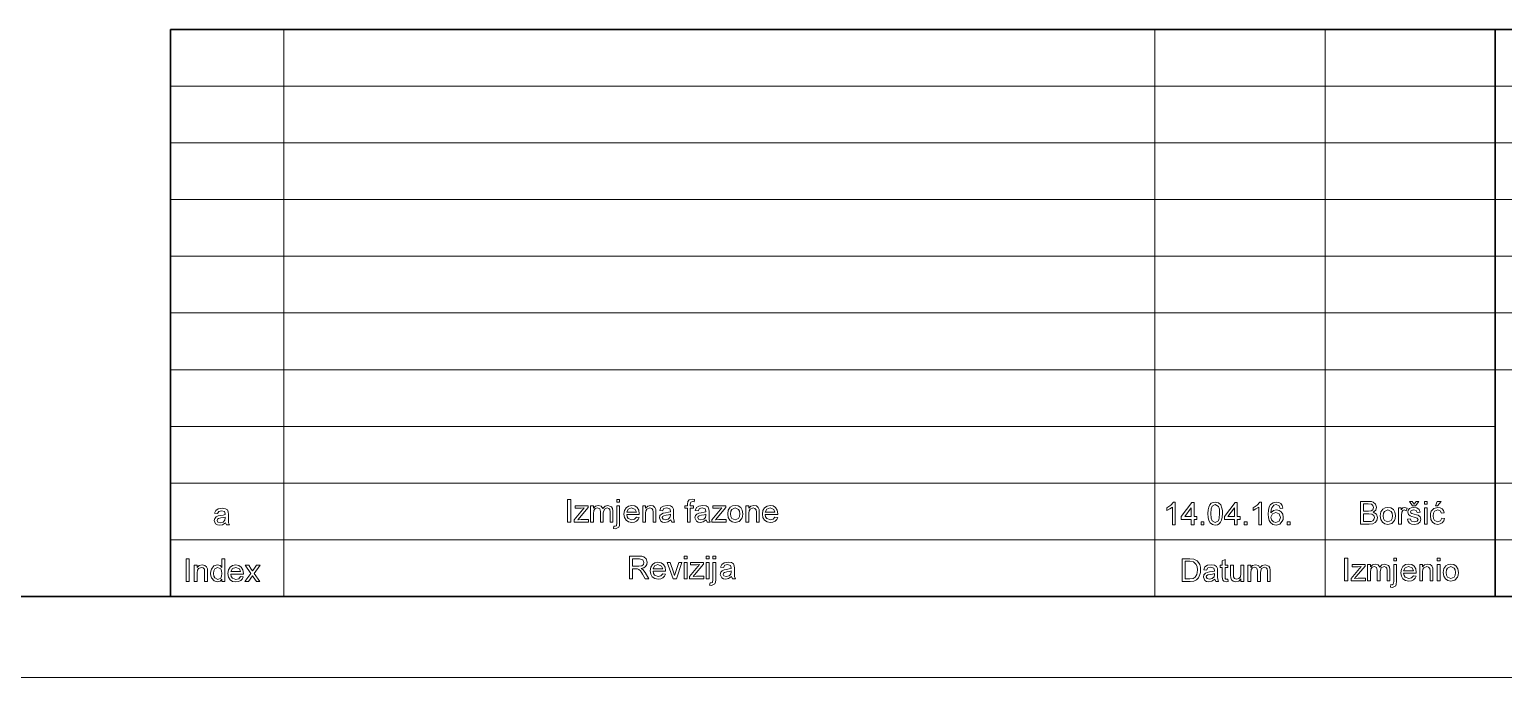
# Model space of a CAD drawing. Extents: x 0 to 297, y 0 to 523.
# Drawn here: x 133.7 to 224.7, y 0 to 40 of the extents above; entities that cross this region are included whole.
import ezdxf

# ---------------------------------------------------------------- set-up
doc = ezdxf.new("R2010")
doc.units = 0

msp = doc.modelspace()

# ---------------------------------------------------------------- linework, layer by layer
at = {"color": 7, "lineweight": 30}
for p, q in [((142.421, 40), (292, 40)), ((142.421, 40), (142.421, 5)), ((224.211, 40), (224.211, 5)), ((20, 5), (292, 5))]:
    msp.add_line(p, q, dxfattribs=at)
at = {"color": 7, "lineweight": 13}
for p, q in [((149.421, 40), (149.421, 5)), ((203.211, 40), (203.211, 5)), ((213.711, 40), (213.711, 5)), ((142.421, 36.5), (292, 36.5)), ((292, 33), (142.421, 33)), ((142.421, 29.5), (260.611, 29.5)), ((142.421, 26), (260.611, 26)), ((142.421, 22.5), (260.611, 22.5)), ((142.421, 19), (292, 19)), ((224.211, 15.5), (142.421, 15.5)), ((142.421, 12), (292, 12)), ((142.421, 8.5), (292, 8.5)), ((0, 0), (297, 0))]:
    msp.add_line(p, q, dxfattribs=at)
for points in [[(166.939, 9.591), (166.939, 10.991), (167.133, 10.991), (167.133, 9.591)], [(169.972, 10.816), (169.972, 10.991), (170.147, 10.991), (170.147, 10.816)], [(174.339, 9.591), (174.339, 10.446), (174.184, 10.446), (174.184, 10.602), (174.339, 10.602), (174.339, 10.709), (174.358, 10.861), (174.447, 10.969), (174.623, 11.01), (174.783, 10.993), (174.757, 10.845), (174.656, 10.855), (174.546, 10.821), (174.514, 10.696), (174.514, 10.602), (174.709, 10.602), (174.709, 10.446), (174.514, 10.446), (174.514, 9.591)], [(145.817, 9.555), (145.634, 9.434), (145.451, 9.399), (145.309, 9.42), (145.204, 9.48), (145.117, 9.687), (145.15, 9.822), (145.236, 9.92), (145.355, 9.976), (145.502, 10.002), (145.676, 10.029), (145.797, 10.06), (145.798, 10.102), (145.751, 10.24), (145.565, 10.294), (145.393, 10.255), (145.312, 10.119), (145.137, 10.138), (145.213, 10.312), (145.366, 10.414), (145.597, 10.449), (145.81, 10.418), (145.93, 10.341), (145.984, 10.223), (145.992, 10.069), (145.992, 9.852), (145.995, 9.664), (146.004, 9.554), (146.051, 9.419), (145.876, 9.419)], [(167.347, 9.591), (167.347, 9.737), (167.962, 10.466), (167.784, 10.446), (167.405, 10.446), (167.405, 10.602), (168.203, 10.602), (168.203, 10.486), (167.663, 9.846), (167.562, 9.727), (167.771, 9.746), (168.222, 9.746), (168.222, 9.591)], [(168.358, 9.591), (168.358, 10.602), (168.533, 10.602), (168.533, 10.45), (168.656, 10.574), (168.831, 10.621), (169.01, 10.573), (169.109, 10.437), (169.248, 10.575), (169.424, 10.621), (169.657, 10.538), (169.718, 10.433), (169.739, 10.282), (169.739, 9.591), (169.564, 9.591), (169.564, 10.22), (169.547, 10.366), (169.487, 10.438), (169.384, 10.466), (169.206, 10.396), (169.136, 10.171), (169.136, 9.591), (168.961, 9.591), (168.961, 10.24), (168.919, 10.409), (168.783, 10.466), (168.649, 10.428), (168.561, 10.318), (168.533, 10.109), (168.533, 9.591)], [(169.766, 9.201), (169.798, 9.351), (169.874, 9.338), (169.948, 9.372), (169.972, 9.545), (169.972, 10.602), (170.147, 10.602), (170.147, 9.537), (170.135, 9.379), (170.099, 9.277), (169.898, 9.182)], [(171.187, 9.902), (171.359, 9.882), (171.298, 9.751), (171.2, 9.653), (171.068, 9.592), (170.904, 9.571), (170.701, 9.605), (170.544, 9.707), (170.445, 9.87), (170.411, 10.088), (170.445, 10.313), (170.546, 10.481), (170.7, 10.586), (170.894, 10.621), (171.082, 10.587), (171.233, 10.485), (171.331, 10.321), (171.364, 10.102), (171.363, 10.057), (170.586, 10.057), (170.616, 9.916), (170.685, 9.812), (170.907, 9.727), (171.076, 9.769)], [(170.586, 10.213), (171.189, 10.213), (171.12, 10.379), (170.893, 10.466), (170.681, 10.397)], [(171.578, 9.591), (171.578, 10.602), (171.753, 10.602), (171.753, 10.458), (171.884, 10.58), (172.062, 10.621), (172.224, 10.588), (172.334, 10.503), (172.386, 10.376), (172.395, 10.21), (172.395, 9.591), (172.22, 9.591), (172.22, 10.199), (172.2, 10.353), (172.131, 10.435), (172.015, 10.466), (171.83, 10.397), (171.772, 10.297), (171.753, 10.136), (171.753, 9.591)], [(173.309, 9.727), (173.125, 9.606), (172.942, 9.571), (172.8, 9.591), (172.695, 9.652), (172.609, 9.859), (172.641, 9.994), (172.727, 10.092), (172.846, 10.148), (172.993, 10.174), (173.167, 10.201), (173.288, 10.232), (173.289, 10.274), (173.243, 10.412), (173.056, 10.466), (172.885, 10.427), (172.803, 10.291), (172.628, 10.31), (172.704, 10.484), (172.857, 10.585), (173.089, 10.621), (173.301, 10.59), (173.421, 10.513), (173.475, 10.395), (173.484, 10.241), (173.484, 10.024), (173.486, 9.836), (173.495, 9.726), (173.542, 9.591), (173.367, 9.591)], [(173.289, 10.077), (173.176, 10.046), (173.018, 10.02), (172.872, 9.989), (172.807, 9.94), (172.784, 9.868), (172.834, 9.767), (172.981, 9.727), (173.152, 9.768), (173.261, 9.875), (173.288, 10.022)], [(175.502, 9.727), (175.318, 9.606), (175.136, 9.571), (174.994, 9.591), (174.889, 9.652), (174.802, 9.859), (174.835, 9.994), (174.92, 10.092), (175.039, 10.148), (175.186, 10.174), (175.361, 10.201), (175.482, 10.232), (175.483, 10.274), (175.436, 10.412), (175.249, 10.466), (175.078, 10.427), (174.997, 10.291), (174.822, 10.31), (174.898, 10.484), (175.05, 10.585), (175.282, 10.621), (175.495, 10.59), (175.615, 10.513), (175.669, 10.395), (175.677, 10.241), (175.677, 10.024), (175.68, 9.836), (175.689, 9.726), (175.735, 9.591), (175.56, 9.591)], [(175.483, 10.077), (175.37, 10.046), (175.211, 10.02), (175.066, 9.989), (175, 9.94), (174.977, 9.868), (175.027, 9.767), (175.175, 9.727), (175.345, 9.768), (175.455, 9.875), (175.482, 10.022)], [(175.852, 9.591), (175.852, 9.737), (176.467, 10.466), (176.289, 10.446), (175.91, 10.446), (175.91, 10.602), (176.708, 10.602), (176.708, 10.486), (176.168, 9.846), (176.067, 9.727), (176.276, 9.746), (176.727, 9.746), (176.727, 9.591)], [(176.824, 10.096), (176.863, 10.339), (176.978, 10.51), (177.121, 10.593), (177.292, 10.621), (177.478, 10.587), (177.627, 10.485), (177.725, 10.324), (177.758, 10.11), (177.743, 9.937), (177.7, 9.805), (177.532, 9.633), (177.292, 9.571), (177.102, 9.605), (176.953, 9.706), (176.857, 9.871)], [(176.999, 10.096), (177.02, 9.934), (177.082, 9.819), (177.292, 9.727), (177.5, 9.819), (177.562, 9.936), (177.583, 10.102), (177.562, 10.259), (177.499, 10.373), (177.292, 10.466), (177.082, 10.374), (177.02, 10.259)], [(177.952, 9.591), (177.952, 10.602), (178.127, 10.602), (178.127, 10.458), (178.258, 10.58), (178.436, 10.621), (178.598, 10.588), (178.708, 10.503), (178.76, 10.376), (178.769, 10.21), (178.769, 9.591), (178.594, 9.591), (178.594, 10.199), (178.574, 10.353), (178.505, 10.435), (178.389, 10.466), (178.205, 10.397), (178.147, 10.297), (178.127, 10.136), (178.127, 9.591)], [(179.739, 9.902), (179.911, 9.882), (179.849, 9.751), (179.752, 9.653), (179.62, 9.592), (179.456, 9.571), (179.253, 9.605), (179.096, 9.707), (178.996, 9.87), (178.963, 10.088), (178.997, 10.313), (179.098, 10.481), (179.252, 10.586), (179.446, 10.621), (179.634, 10.587), (179.785, 10.485), (179.883, 10.321), (179.916, 10.102), (179.915, 10.057), (179.138, 10.057), (179.168, 9.916), (179.237, 9.812), (179.459, 9.727), (179.628, 9.769)], [(179.138, 10.213), (179.741, 10.213), (179.672, 10.379), (179.445, 10.466), (179.233, 10.397)], [(204.461, 9.431), (204.286, 9.431), (204.286, 10.522), (204.12, 10.404), (203.936, 10.315), (203.936, 10.481), (204.074, 10.555), (204.193, 10.644), (204.348, 10.831), (204.461, 10.831)], [(205.453, 9.431), (205.453, 9.761), (204.831, 9.761), (204.831, 9.936), (205.492, 10.811), (205.628, 10.811), (205.628, 9.936), (205.803, 9.936), (205.803, 9.761), (205.628, 9.761), (205.628, 9.431)], [(205.453, 9.936), (205.453, 10.477), (205.045, 9.936)], [(206.483, 10.12), (206.496, 10.344), (206.533, 10.522), (206.596, 10.658), (206.682, 10.754), (206.794, 10.812), (206.931, 10.831), (207.129, 10.786), (207.267, 10.656), (207.347, 10.449), (207.37, 10.306), (207.378, 10.12), (207.365, 9.898), (207.328, 9.721), (207.266, 9.585), (207.18, 9.489), (207.068, 9.431), (206.931, 9.411), (206.753, 9.445), (206.619, 9.546), (206.544, 9.691), (206.498, 9.883)], [(206.658, 10.121), (206.678, 9.837), (206.737, 9.673), (206.931, 9.567), (207.124, 9.673), (207.183, 9.838), (207.203, 10.121), (207.184, 10.399), (207.127, 10.565), (206.929, 10.675), (206.74, 10.578), (206.679, 10.402)], [(208.117, 9.431), (208.117, 9.761), (207.494, 9.761), (207.494, 9.936), (208.156, 10.811), (208.292, 10.811), (208.292, 9.936), (208.467, 9.936), (208.467, 9.761), (208.292, 9.761), (208.292, 9.431)], [(208.117, 9.936), (208.117, 10.477), (207.709, 9.936)], [(209.789, 9.431), (209.614, 9.431), (209.614, 10.522), (209.448, 10.404), (209.264, 10.315), (209.264, 10.481), (209.401, 10.555), (209.521, 10.644), (209.676, 10.831), (209.789, 10.831)], [(211.111, 10.461), (210.936, 10.442), (210.87, 10.597), (210.697, 10.675), (210.541, 10.633), (210.421, 10.472), (210.385, 10.341), (210.372, 10.16), (210.525, 10.299), (210.714, 10.345), (210.875, 10.313), (211.009, 10.218), (211.1, 10.073), (211.131, 9.89), (211.116, 9.763), (211.073, 9.645), (210.915, 9.472), (210.688, 9.411), (210.491, 9.451), (210.334, 9.568), (210.258, 9.696), (210.212, 9.868), (210.197, 10.086), (210.214, 10.33), (210.265, 10.525), (210.349, 10.672), (210.506, 10.791), (210.708, 10.831), (210.86, 10.806), (210.983, 10.733), (211.068, 10.616)], [(210.372, 9.894), (210.412, 9.729), (210.519, 9.608), (210.675, 9.567), (210.877, 9.652), (210.956, 9.885), (210.879, 10.108), (210.668, 10.189), (210.458, 10.108)], [(215.901, 9.471), (215.901, 10.871), (216.427, 10.871), (216.572, 10.861), (216.685, 10.828), (216.837, 10.696), (216.892, 10.51), (216.841, 10.339), (216.685, 10.21), (216.882, 10.084), (216.951, 9.874), (216.909, 9.692), (216.807, 9.563), (216.655, 9.495), (216.431, 9.471)], [(216.095, 10.269), (216.388, 10.269), (216.56, 10.286), (216.663, 10.36), (216.698, 10.489), (216.665, 10.618), (216.573, 10.695), (216.366, 10.716), (216.095, 10.716)], [(216.095, 9.627), (216.434, 9.627), (216.556, 9.634), (216.661, 9.672), (216.729, 9.751), (216.756, 9.87), (216.716, 10.007), (216.608, 10.089), (216.409, 10.113), (216.095, 10.113)], [(217.126, 9.977), (217.164, 10.22), (217.279, 10.39), (217.422, 10.474), (217.593, 10.502), (217.779, 10.468), (217.929, 10.366), (218.026, 10.204), (218.059, 9.991), (218.044, 9.818), (218.001, 9.686), (217.833, 9.513), (217.593, 9.452), (217.404, 9.486), (217.255, 9.587), (217.158, 9.752)], [(217.301, 9.977), (217.321, 9.815), (217.384, 9.7), (217.593, 9.607), (217.801, 9.7), (217.863, 9.817), (217.884, 9.983), (217.863, 10.14), (217.8, 10.254), (217.593, 10.346), (217.384, 10.255), (217.321, 10.139)], [(218.253, 9.471), (218.253, 10.482), (218.409, 10.482), (218.409, 10.347), (218.511, 10.472), (218.614, 10.502), (218.778, 10.454), (218.722, 10.297), (218.607, 10.346), (218.514, 10.312), (218.455, 10.216), (218.428, 10.012), (218.428, 9.471)], [(218.798, 9.782), (218.973, 9.802), (219.051, 9.658), (219.23, 9.607), (219.403, 9.652), (219.459, 9.755), (219.394, 9.839), (219.219, 9.893), (219.069, 9.937), (218.969, 9.976), (218.856, 10.072), (218.817, 10.209), (218.848, 10.335), (218.93, 10.431), (219.037, 10.481), (219.182, 10.502), (219.387, 10.467), (219.518, 10.371), (219.576, 10.21), (219.401, 10.191), (219.339, 10.305), (219.195, 10.346), (219.039, 10.311), (218.992, 10.227), (219.012, 10.173), (219.073, 10.131), (219.213, 10.091), (219.36, 10.046), (219.462, 10.011), (219.588, 9.921), (219.634, 9.773), (219.584, 9.611), (219.44, 9.493), (219.228, 9.452), (219.055, 9.473), (218.929, 9.535), (218.845, 9.639)], [(219.206, 10.696), (219.332, 10.871), (219.507, 10.871), (219.303, 10.599), (219.109, 10.599), (218.924, 10.871), (219.099, 10.871)], [(219.848, 10.696), (219.848, 10.871), (220.023, 10.871), (220.023, 10.696)], [(219.848, 9.471), (219.848, 10.482), (220.023, 10.482), (220.023, 9.471)], [(220.917, 9.841), (221.092, 9.821), (221.043, 9.667), (220.952, 9.55), (220.826, 9.476), (220.674, 9.452), (220.488, 9.486), (220.343, 9.587), (220.249, 9.751), (220.217, 9.973), (220.231, 10.126), (220.271, 10.258), (220.434, 10.441), (220.673, 10.502), (220.822, 10.48), (220.94, 10.416), (221.025, 10.312), (221.073, 10.171), (220.898, 10.152), (220.816, 10.298), (220.674, 10.346), (220.471, 10.258), (220.412, 10.143), (220.392, 9.978), (220.411, 9.81), (220.469, 9.696), (220.668, 9.607), (220.833, 9.665)], [(220.528, 10.599), (220.645, 10.871), (220.878, 10.871), (220.664, 10.599)], [(145.798, 9.905), (145.685, 9.874), (145.526, 9.848), (145.381, 9.817), (145.315, 9.768), (145.292, 9.696), (145.343, 9.595), (145.49, 9.555), (145.661, 9.596), (145.77, 9.703), (145.797, 9.85)], [(206.056, 9.431), (206.056, 9.606), (206.231, 9.606), (206.231, 9.431)], [(208.719, 9.431), (208.719, 9.606), (208.894, 9.606), (208.894, 9.431)], [(211.383, 9.431), (211.383, 9.606), (211.558, 9.606), (211.558, 9.431)], [(143.378, 5.919), (143.378, 7.319), (143.572, 7.319), (143.572, 5.919)], [(145.594, 5.919), (145.594, 6.065), (145.478, 5.941), (145.318, 5.899), (145.102, 5.965), (144.949, 6.15), (144.908, 6.278), (144.894, 6.423), (144.907, 6.567), (144.944, 6.696), (145.094, 6.884), (145.318, 6.949), (145.479, 6.907), (145.594, 6.797), (145.594, 7.319), (145.769, 7.319), (145.769, 5.919)], [(170.76, 6.091), (170.76, 7.491), (171.372, 7.491), (171.529, 7.481), (171.644, 7.453), (171.793, 7.321), (171.849, 7.111), (171.826, 6.975), (171.757, 6.861), (171.639, 6.778), (171.471, 6.732), (171.579, 6.662), (171.727, 6.474), (171.959, 6.091), (171.736, 6.091), (171.558, 6.384), (171.43, 6.578), (171.34, 6.671), (171.259, 6.706), (171.16, 6.713), (170.954, 6.713), (170.954, 6.091)], [(170.954, 6.868), (171.336, 6.868), (171.522, 6.895), (171.621, 6.979), (171.654, 7.106), (171.588, 7.271), (171.379, 7.335), (170.954, 7.335)], [(174.137, 7.316), (174.137, 7.491), (174.312, 7.491), (174.312, 7.316)], [(175.498, 7.316), (175.498, 7.491), (175.673, 7.491), (175.673, 7.316)], [(175.907, 7.316), (175.907, 7.491), (176.082, 7.491), (176.082, 7.316)], [(204.88, 5.931), (204.88, 7.331), (205.358, 7.331), (205.605, 7.311), (205.808, 7.211), (205.904, 7.104), (205.973, 6.971), (206.013, 6.815), (206.027, 6.638), (206.018, 6.488), (205.99, 6.356), (205.895, 6.152), (205.769, 6.025), (205.603, 5.955), (205.38, 5.931)], [(207.719, 6.077), (207.738, 5.926), (207.608, 5.911), (207.462, 5.94), (207.39, 6.017), (207.369, 6.215), (207.369, 6.786), (207.232, 6.786), (207.232, 6.942), (207.369, 6.942), (207.369, 7.192), (207.544, 7.294), (207.544, 6.942), (207.719, 6.942), (207.719, 6.786), (207.544, 6.786), (207.544, 6.205), (207.553, 6.112), (207.583, 6.079), (207.642, 6.067)], [(214.918, 5.971), (214.918, 7.371), (215.113, 7.371), (215.113, 5.971)], [(217.951, 7.196), (217.951, 7.371), (218.126, 7.371), (218.126, 7.196)], [(220.646, 7.196), (220.646, 7.371), (220.821, 7.371), (220.821, 7.196)], [(143.883, 5.919), (143.883, 6.93), (144.058, 6.93), (144.058, 6.786), (144.189, 6.909), (144.368, 6.949), (144.529, 6.916), (144.64, 6.831), (144.691, 6.704), (144.7, 6.538), (144.7, 5.919), (144.525, 5.919), (144.525, 6.527), (144.505, 6.681), (144.436, 6.763), (144.32, 6.794), (144.136, 6.725), (144.078, 6.626), (144.058, 6.464), (144.058, 5.919)], [(145.069, 6.424), (145.089, 6.262), (145.148, 6.147), (145.335, 6.055), (145.519, 6.142), (145.575, 6.253), (145.594, 6.41), (145.575, 6.582), (145.517, 6.701), (145.327, 6.794), (145.143, 6.705), (145.088, 6.59)], [(146.739, 6.23), (146.911, 6.21), (146.85, 6.079), (146.752, 5.981), (146.62, 5.92), (146.456, 5.899), (146.253, 5.933), (146.097, 6.035), (145.997, 6.198), (145.964, 6.416), (145.997, 6.641), (146.098, 6.809), (146.252, 6.914), (146.447, 6.949), (146.635, 6.915), (146.785, 6.813), (146.884, 6.649), (146.917, 6.43), (146.916, 6.385), (146.139, 6.385), (146.169, 6.244), (146.238, 6.14), (146.46, 6.055), (146.629, 6.097)], [(146.139, 6.541), (146.742, 6.541), (146.672, 6.707), (146.446, 6.794), (146.234, 6.725)], [(147.014, 5.919), (147.374, 6.425), (147.033, 6.93), (147.244, 6.93), (147.405, 6.691), (147.482, 6.577), (147.558, 6.684), (147.733, 6.93), (147.943, 6.93), (147.585, 6.426), (147.928, 5.919), (147.717, 5.919), (147.514, 6.218), (147.477, 6.274), (147.224, 5.919)], [(172.813, 6.402), (172.985, 6.382), (172.923, 6.251), (172.826, 6.153), (172.694, 6.092), (172.53, 6.071), (172.327, 6.105), (172.17, 6.207), (172.07, 6.37), (172.037, 6.588), (172.071, 6.813), (172.172, 6.981), (172.326, 7.086), (172.52, 7.121), (172.708, 7.087), (172.859, 6.985), (172.957, 6.821), (172.99, 6.602), (172.989, 6.557), (172.212, 6.557), (172.242, 6.416), (172.311, 6.312), (172.533, 6.227), (172.702, 6.269)], [(172.212, 6.713), (172.815, 6.713), (172.746, 6.879), (172.519, 6.966), (172.307, 6.897)], [(173.454, 6.091), (173.087, 7.102), (173.273, 7.102), (173.48, 6.496), (173.544, 6.292), (173.607, 6.485), (173.816, 7.102), (174.001, 7.102), (173.659, 6.091)], [(174.137, 6.091), (174.137, 7.102), (174.312, 7.102), (174.312, 6.091)], [(174.468, 6.091), (174.468, 6.237), (175.082, 6.966), (174.905, 6.946), (174.526, 6.946), (174.526, 7.102), (175.323, 7.102), (175.323, 6.986), (174.783, 6.346), (174.683, 6.227), (174.892, 6.246), (175.343, 6.246), (175.343, 6.091)], [(175.498, 6.091), (175.498, 7.102), (175.673, 7.102), (175.673, 6.091)], [(175.701, 5.701), (175.733, 5.851), (175.809, 5.838), (175.883, 5.872), (175.907, 6.045), (175.907, 7.102), (176.082, 7.102), (176.082, 6.037), (176.07, 5.879), (176.034, 5.777), (175.832, 5.682)], [(177.065, 6.227), (176.882, 6.106), (176.699, 6.071), (176.557, 6.091), (176.452, 6.152), (176.365, 6.359), (176.398, 6.494), (176.484, 6.592), (176.603, 6.648), (176.75, 6.674), (176.924, 6.701), (177.045, 6.732), (177.046, 6.774), (177, 6.912), (176.813, 6.966), (176.641, 6.927), (176.56, 6.791), (176.385, 6.81), (176.461, 6.984), (176.614, 7.085), (176.845, 7.121), (177.058, 7.09), (177.178, 7.013), (177.232, 6.895), (177.24, 6.741), (177.24, 6.524), (177.243, 6.336), (177.252, 6.226), (177.299, 6.091), (177.124, 6.091)], [(177.046, 6.577), (176.933, 6.546), (176.774, 6.52), (176.629, 6.489), (176.564, 6.44), (176.54, 6.368), (176.591, 6.267), (176.738, 6.227), (176.909, 6.268), (177.018, 6.375), (177.045, 6.522)], [(205.074, 6.086), (205.364, 6.086), (205.575, 6.113), (205.697, 6.187), (205.797, 6.367), (205.824, 6.492), (205.832, 6.641), (205.815, 6.839), (205.762, 6.985), (205.592, 7.146), (205.36, 7.175), (205.074, 7.175)], [(206.902, 6.067), (206.718, 5.946), (206.536, 5.911), (206.393, 5.932), (206.288, 5.992), (206.202, 6.199), (206.235, 6.334), (206.32, 6.432), (206.439, 6.488), (206.586, 6.514), (206.76, 6.541), (206.882, 6.572), (206.882, 6.614), (206.836, 6.752), (206.649, 6.806), (206.478, 6.767), (206.396, 6.631), (206.221, 6.65), (206.297, 6.824), (206.45, 6.926), (206.682, 6.961), (206.894, 6.931), (207.014, 6.853), (207.068, 6.735), (207.077, 6.582), (207.077, 6.364), (207.08, 6.176), (207.089, 6.066), (207.135, 5.931), (206.96, 5.931)], [(206.882, 6.417), (206.769, 6.386), (206.611, 6.36), (206.466, 6.329), (206.4, 6.28), (206.377, 6.208), (206.427, 6.107), (206.574, 6.067), (206.745, 6.108), (206.855, 6.215), (206.882, 6.363)], [(208.516, 5.931), (208.516, 6.09), (208.382, 5.956), (208.207, 5.911), (208.046, 5.946), (207.935, 6.031), (207.884, 6.158), (207.874, 6.318), (207.874, 6.942), (208.049, 6.942), (208.049, 6.388), (208.059, 6.21), (208.126, 6.105), (208.253, 6.067), (208.395, 6.106), (208.488, 6.212), (208.516, 6.407), (208.516, 6.942), (208.691, 6.942), (208.691, 5.931)], [(208.944, 5.931), (208.944, 6.942), (209.119, 6.942), (209.119, 6.79), (209.242, 6.914), (209.416, 6.961), (209.596, 6.913), (209.694, 6.778), (209.833, 6.915), (210.009, 6.961), (210.243, 6.878), (210.304, 6.773), (210.324, 6.623), (210.324, 5.931), (210.149, 5.931), (210.149, 6.56), (210.132, 6.706), (210.072, 6.778), (209.969, 6.806), (209.792, 6.736), (209.721, 6.511), (209.721, 5.931), (209.546, 5.931), (209.546, 6.58), (209.505, 6.749), (209.368, 6.806), (209.235, 6.768), (209.146, 6.658), (209.119, 6.449), (209.119, 5.931)], [(215.326, 5.971), (215.326, 6.118), (215.941, 6.846), (215.764, 6.827), (215.385, 6.827), (215.385, 6.982), (216.182, 6.982), (216.182, 6.867), (215.642, 6.227), (215.541, 6.107), (215.75, 6.127), (216.201, 6.127), (216.201, 5.971)], [(216.338, 5.971), (216.338, 6.982), (216.512, 6.982), (216.512, 6.83), (216.636, 6.955), (216.81, 7.002), (216.99, 6.953), (217.088, 6.818), (217.227, 6.956), (217.403, 7.002), (217.636, 6.919), (217.698, 6.813), (217.718, 6.663), (217.718, 5.971), (217.543, 5.971), (217.543, 6.601), (217.526, 6.747), (217.466, 6.819), (217.363, 6.846), (217.186, 6.776), (217.115, 6.552), (217.115, 5.971), (216.94, 5.971), (216.94, 6.621), (216.898, 6.79), (216.762, 6.846), (216.629, 6.809), (216.54, 6.698), (216.512, 6.49), (216.512, 5.971)], [(217.745, 5.582), (217.777, 5.732), (217.854, 5.719), (217.927, 5.753), (217.951, 5.926), (217.951, 6.982), (218.126, 6.982), (218.126, 5.918), (218.114, 5.76), (218.079, 5.658), (217.877, 5.563)], [(219.166, 6.282), (219.338, 6.263), (219.277, 6.132), (219.179, 6.033), (219.047, 5.972), (218.883, 5.952), (218.68, 5.986), (218.524, 6.088), (218.424, 6.251), (218.391, 6.468), (218.424, 6.693), (218.525, 6.862), (218.679, 6.967), (218.873, 7.002), (219.062, 6.968), (219.212, 6.866), (219.311, 6.702), (219.343, 6.483), (219.343, 6.438), (218.566, 6.438), (218.595, 6.297), (218.665, 6.193), (218.887, 6.107), (219.055, 6.149)], [(218.566, 6.594), (219.168, 6.594), (219.099, 6.76), (218.873, 6.846), (218.661, 6.777)], [(219.557, 5.971), (219.557, 6.982), (219.732, 6.982), (219.732, 6.839), (219.863, 6.961), (220.042, 7.002), (220.203, 6.969), (220.314, 6.883), (220.365, 6.757), (220.374, 6.591), (220.374, 5.971), (220.199, 5.971), (220.199, 6.579), (220.18, 6.734), (220.11, 6.816), (219.994, 6.846), (219.81, 6.778), (219.752, 6.678), (219.732, 6.517), (219.732, 5.971)], [(220.646, 5.971), (220.646, 6.982), (220.821, 6.982), (220.821, 5.971)], [(221.016, 6.477), (221.054, 6.72), (221.169, 6.89), (221.312, 6.974), (221.483, 7.002), (221.67, 6.968), (221.819, 6.866), (221.916, 6.704), (221.949, 6.491), (221.935, 6.318), (221.891, 6.186), (221.723, 6.013), (221.483, 5.952), (221.294, 5.986), (221.145, 6.087), (221.048, 6.252)], [(221.191, 6.477), (221.211, 6.315), (221.274, 6.2), (221.483, 6.107), (221.691, 6.2), (221.753, 6.317), (221.774, 6.483), (221.753, 6.64), (221.69, 6.754), (221.483, 6.846), (221.274, 6.755), (221.211, 6.639)]]:
    msp.add_lwpolyline(points, close=True, dxfattribs=at)

doc.saveas('drawing.dxf')
